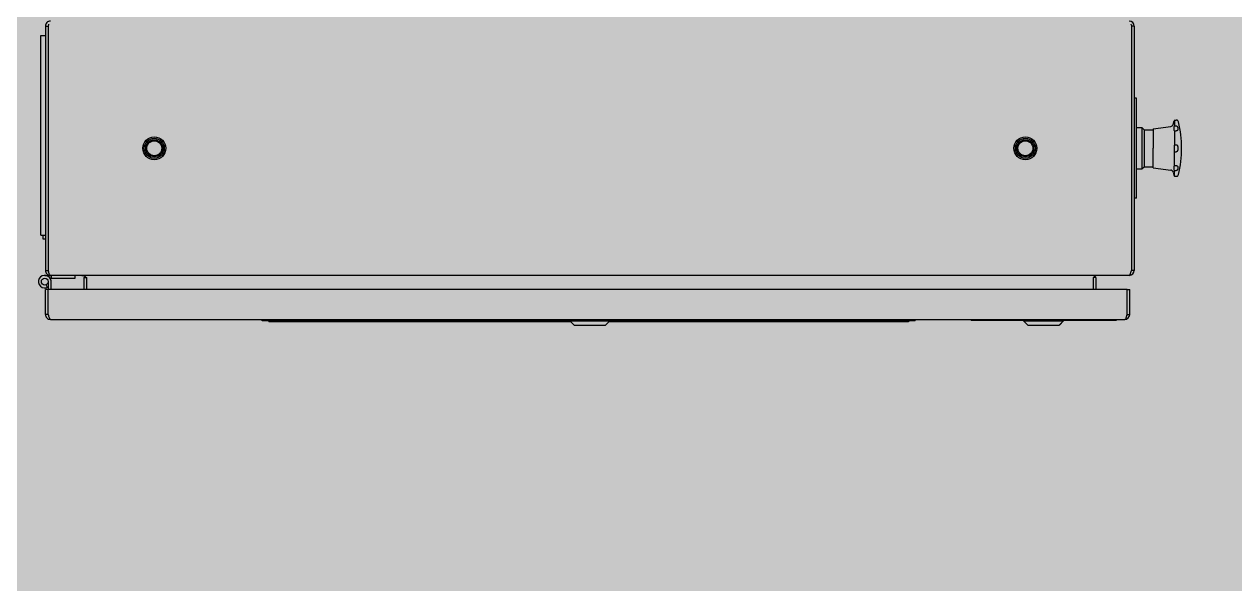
# Model space of a CAD drawing. Extents: x -18489 to 195597, y -1599 to 112111.
# Drawn here: x -14737.9 to -14653.3, y 2321.7 to 2360.8 of the extents above; entities that cross this region are included whole.
import ezdxf

# ---------------------------------------------------------------- set-up
doc = ezdxf.new("R2010")
doc.units = 0
doc.header["$LTSCALE"] = 100
for name, color, linetype in [('188K-SM-03-F10-MECH-EQ-Y2257103$0$0 Xref', 8, 'Continuous'), ('188K-SM-03-F10-MECH-EQ-Y2257103$0$M-EQU-FOUNDATION', 8, 'Continuous'), ('188K-SM-03-F10-MECH-EQ-Y2257103$0$Micron CUP L10 HVAC EQU$0$M-MECH-EQU', 136, 'Continuous'), ('188K-SM-03-F10-MECH-EQ-Y2257103$0$Micron CUP L10 HVAC EQU$0$M-PHASE1 AREA', 252, 'Continuous')]:
    doc.layers.add(name, color=color, linetype=linetype)

# ---------------------------------------------------------------- blocks, each defined once
blk = doc.blocks.new('188K-SM-03-F10-MECH-EQ-Y2257103$0$Micron CUP L10 HVAC EQU$0$A$C0c53ceb0')
at = {"layer": '188K-SM-03-F10-MECH-EQ-Y2257103$0$Micron CUP L10 HVAC EQU$0$M-PHASE1 AREA'}
for p, q in [((14067.29046, 14432.69963), (14067.29046, 14262.01364)), ((14067.29046, 14432.69963), (14069.16808, 14432.69963)), ((14069.41623, 14433.54269), (14069.16799, 14432.69963)), ((14069.16799, 14432.69963), (14069.16799, 14262.01364)), ((14826.36253, 14433.54302), (14826.61086, 14432.69963)), ((14826.61086, 14432.69963), (14826.61086, 14262.01364)), ((14828.48858, 14432.69963), (14826.61096, 14432.69963)), ((14828.48858, 14432.69963), (14828.48858, 14262.01364)), ((14064.12629, 14286.62062), (14064.12629, 14426.17361)), ((14064.12629, 14426.17361), (14067.29795, 14426.17361)), ((14830.11462, 14382.3198), (14828.5161, 14382.3198)), ((14830.11293, 14357.94548), (14830.11462, 14382.3198)), ((14830.11462, 14361.84138), (14833.81073, 14361.84138)), ((14833.81073, 14361.84138), (14835.40904, 14360.24306)), ((14833.81073, 14361.84138), (14833.81073, 14332.87189)), ((14841.60252, 14360.94232), (14853.98359, 14362.56903)), ((14855.64592, 14364.00656), (14856.37481, 14366.58571)), ((14856.52874, 14366.9727), (14856.37481, 14366.58571)), ((14856.52874, 14366.9727), (14856.52825, 14362.99213)), ((14856.52825, 14362.99213), (14857.78805, 14362.99213)), ((14856.52874, 14366.9727), (14857.78853, 14366.9727)), ((14859.03582, 14366.58961), (14859.04107, 14366.58571)), ((14830.11285, 14347.35664), (14830.11293, 14357.94548)), ((14835.40904, 14360.24306), (14841.60252, 14360.24306)), ((14835.40904, 14360.24306), (14835.40904, 14334.47021)), ((14841.60252, 14360.94232), (14841.60183, 14347.35664)), ((14856.52808, 14359.46244), (14856.52787, 14349.85251)), ((14856.52808, 14359.46244), (14857.78787, 14359.46244)), ((14830.11293, 14336.76779), (14830.11285, 14347.35664)), ((14841.60252, 14333.77095), (14841.60183, 14347.35664)), ((14856.52787, 14349.85251), (14857.78767, 14349.85251)), ((14856.52787, 14344.86076), (14857.78767, 14344.86076)), ((14856.52808, 14335.25083), (14856.52787, 14344.86076)), ((14830.11301, 14332.83241), (14830.11293, 14336.76779)), ((14830.11462, 14312.39347), (14830.11301, 14332.83241)), ((14830.11462, 14332.87189), (14833.81073, 14332.87189)), ((14833.81073, 14332.87189), (14835.40904, 14334.47021)), ((14835.40904, 14334.47021), (14841.60252, 14334.47021)), ((14841.60252, 14333.77095), (14853.98359, 14332.14424)), ((14855.64592, 14330.70671), (14856.37481, 14328.12756)), ((14856.37481, 14328.12756), (14856.52874, 14327.74057)), ((14856.52808, 14335.25083), (14857.78787, 14335.25083)), ((14856.52825, 14331.72114), (14857.78805, 14331.72114)), ((14856.52874, 14327.74057), (14856.52825, 14331.72114)), ((14859.04105, 14328.12756), (14859.03661, 14328.12425)), ((14856.52874, 14327.74057), (14857.78853, 14327.74057)), ((14830.11462, 14312.39347), (14828.5161, 14312.39347)), ((14064.12629, 14286.62062), (14067.29795, 14286.62062)), ((14065.75849, 14283.92346), (14065.75849, 14286.62062)), ((14067.29046, 14283.92346), (14065.75849, 14283.92346)), ((14067.29046, 14262.01364), (14069.16808, 14262.01364)), ((14069.41623, 14261.17058), (14069.16799, 14262.01364)), ((14826.36253, 14261.17025), (14826.61086, 14262.01364)), ((14828.48858, 14262.01364), (14826.61096, 14262.01364)), ((14066.8261, 14258.55019), (14070.75399, 14258.55019)), ((14068.68797, 14250.14603), (14067.83011, 14251.98571)), ((14069.20356, 14254.14158), (14069.20356, 14248.61021)), ((14070.53554, 14256.52033), (14088.16919, 14256.52033)), ((14825.02521, 14258.55019), (14070.75399, 14258.55019)), ((14071.23342, 14248.61021), (14071.23342, 14254.14158)), ((14071.24883, 14248.61021), (14071.24883, 14254.14158)), ((14071.26425, 14248.61021), (14071.26425, 14254.14158)), ((14071.5823, 14256.52033), (14071.5823, 14258.55019)), ((14088.13836, 14256.52033), (14088.13836, 14258.55019)), ((14088.15377, 14256.52033), (14088.15377, 14258.55019)), ((14088.16919, 14256.52033), (14088.16919, 14258.55019)), ((14094.25092, 14256.96436), (14094.25092, 14248.61021)), ((14094.25092, 14256.96436), (14096.12855, 14256.96436)), ((14096.12845, 14256.96436), (14096.12845, 14248.61021)), ((14799.65313, 14256.96436), (14799.65313, 14248.61021)), ((14801.53084, 14256.96436), (14799.65322, 14256.96436)), ((14801.53084, 14256.96436), (14801.53084, 14248.61021)), ((14067.29696, 14231.25489), (14067.29696, 14248.61021)), ((14069.19996, 14248.61021), (14067.29696, 14248.61021)), ((14069.19986, 14231.25489), (14069.19986, 14248.61021)), ((14823.42033, 14248.61021), (14069.19986, 14248.61021)), ((14823.42033, 14231.25489), (14823.42033, 14248.61021)), ((14823.42043, 14248.61021), (14825.32343, 14248.61021)), ((14825.32343, 14231.25489), (14825.32343, 14248.61021)), ((14069.19996, 14231.25489), (14067.29696, 14231.25489)), ((14069.19986, 14231.25489), (14069.45555, 14230.38445)), ((14070.79856, 14227.75338), (14821.822, 14227.75338)), ((14070.82979, 14227.75338), (14070.82979, 14227.37278)), ((14218.75095, 14227.37278), (14070.82979, 14227.37278)), ((14218.71868, 14226.73845), (14218.71868, 14227.75338)), ((14433.86806, 14226.73845), (14218.71868, 14226.73845)), ((14223.43302, 14226.73845), (14223.43302, 14225.94553)), ((14232.10124, 14226.73845), (14232.10124, 14225.94553)), ((14433.86806, 14226.75443), (14433.86806, 14227.75338)), ((14433.86806, 14226.75443), (14436.8649, 14223.75759)), ((14433.86806, 14226.75443), (14461.83859, 14226.75443)), ((14461.83859, 14226.75443), (14458.84175, 14223.75759)), ((14461.83859, 14226.75443), (14461.83859, 14227.75338)), ((14675.43756, 14226.73845), (14461.83859, 14226.73845)), ((14663.44684, 14226.73845), (14663.44684, 14225.94553)), ((14670.72322, 14226.73845), (14670.72322, 14225.94553)), ((14675.43756, 14226.73845), (14675.43756, 14227.75338)), ((14714.46012, 14227.37278), (14675.43756, 14227.37278)), ((14712.89179, 14227.75338), (14712.89179, 14227.49965)), ((14714.46012, 14227.49965), (14712.89179, 14227.49965)), ((14714.46012, 14227.75338), (14714.46012, 14226.96047)), ((14751.12525, 14226.96047), (14714.46012, 14226.96047)), ((14751.12525, 14226.75443), (14751.12525, 14227.75338)), ((14754.12209, 14223.75759), (14751.12525, 14226.75443)), ((14751.12525, 14226.75443), (14779.13046, 14226.75443)), ((14776.09894, 14223.75759), (14779.09578, 14226.75443)), ((14776.11756, 14223.75759), (14779.11441, 14226.75443)), ((14776.13362, 14223.75759), (14779.13046, 14226.75443)), ((14779.09578, 14226.75443), (14779.09578, 14227.75338)), ((14815.9532, 14226.96047), (14779.09578, 14226.96047)), ((14779.11441, 14226.75443), (14779.11441, 14226.96047)), ((14779.13046, 14226.75443), (14779.13046, 14226.96047)), ((14815.9532, 14227.75338), (14815.9532, 14226.96047)), ((14817.55654, 14227.49965), (14815.9532, 14227.49965)), ((14821.80248, 14227.37278), (14815.9532, 14227.37278)), ((14817.55654, 14227.75338), (14817.55654, 14227.49965)), ((14821.80248, 14227.75338), (14821.80248, 14227.37278)), ((14823.42033, 14231.25489), (14823.16456, 14230.38411)), ((14823.42043, 14231.25489), (14825.32343, 14231.25489)), ((14434.67696, 14225.94553), (14223.43657, 14225.94553)), ((14436.8649, 14223.75759), (14458.84175, 14223.75759)), ((14460.96171, 14225.84286), (14458.87644, 14223.75759)), ((14670.71776, 14225.94553), (14461.02969, 14225.94553)), ((14754.12223, 14223.75759), (14776.0988, 14223.75759))]:
    blk.add_line(p, q, dxfattribs=at)
for centre, radius in [((14143.41018, 14347.35664), 7.99258), ((14143.41027, 14347.35664), 6.99263), ((14143.41047, 14347.35664), 5.99369), ((14752.36867, 14347.35664), 7.99258), ((14752.36877, 14347.35664), 6.99263), ((14752.36897, 14347.35664), 5.99369), ((14143.41051, 14347.35664), 5.24448), ((14752.36901, 14347.35664), 5.24448), ((14066.82481, 14254.14158), 2.37874)]:
    blk.add_circle(centre, radius, dxfattribs=at)
for centre, radius, start, end in [((14070.75395, 14432.69963), 3.46345, 89.99933593, 180), ((14104.52088, 14423.01896), 36.64813, 162.52058295, 163.31222709), ((14825.02517, 14432.69963), 3.46345, 0, 89.99933593), ((14791.22676, 14423.01055), 36.68045, 16.68688535, 17.47728614), ((14853.72333, 14364.5499), 1.99789, 277.48505089, 344.21924727), ((14857.78866, 14365.41972), 1.71113, 13.14797739, 42.9544958), ((14780.46207, 14347.35698), 81.11933, 346.85202261, 13.14797739), ((14876.63508, 14347.35884), 20.26124, 172.93035314, 180.00623498), ((14876.50553, 14347.34643), 20.1317, 179.97096936, 187.09244252), ((14853.72333, 14330.16337), 1.99789, 15.78075273, 82.51494911), ((14857.78866, 14329.29356), 1.71113, 317.0455042, 346.85202261), ((14070.75395, 14262.01364), 3.46345, 180, 270.00066406), ((14104.52088, 14271.69431), 36.64813, 196.68777291, 197.47941705), ((14825.02517, 14262.01364), 3.46345, 270.00066406, 0), ((14791.22676, 14271.70272), 36.68045, 342.52271386, 343.31311465), ((14066.82481, 14254.14158), 4.40861, 0, 302.80159068), ((14066.84023, 14254.14158), 4.40861, 0, 32.66172171), ((14066.85564, 14254.14158), 4.40861, 0, 32.66172171), ((14066.84023, 14254.14158), 4.40861, 294.82476819, 302.56145214), ((14066.85564, 14254.14158), 4.40861, 294.63371169, 302.32133148), ((14070.79852, 14231.25489), 3.50151, 180, 270.0006621), ((14821.82196, 14231.25489), 3.50151, 270.0006621, 0)]:
    blk.add_arc(centre, radius, start, end, dxfattribs=at)
for points, knots in [([(14856.52808, 14359.46244), (14856.47172, 14359.68044), (14856.39372, 14360.17723), (14856.36147, 14360.99973), (14856.40559, 14361.95694), (14856.48043, 14362.635), (14856.52825, 14362.99213)], [0, 0, 0, 0, 0.190428089, 0.423400138, 0.695273945, 1, 1, 1, 1]), ([(14857.78805, 14362.99213), (14857.91489, 14362.99213), (14858.16645, 14362.92999), (14858.46263, 14362.70616), (14858.67636, 14362.42669), (14858.87125, 14362.03644), (14859.00518, 14361.5414), (14859.05547, 14360.97066), (14859.01418, 14360.44566), (14858.87731, 14360.04317), (14858.67228, 14359.77648), (14858.44728, 14359.60636), (14858.1444, 14359.48937), (14857.91231, 14359.46244), (14857.78787, 14359.46244)], [0, 0, 0, 0, 0.078768403, 0.154480925, 0.226594693, 0.295458419, 0.424295666, 0.542277665, 0.649829469, 0.749794875, 0.800690904, 0.856643232, 0.922719532, 1, 1, 1, 1]), ([(14859.04105, 14366.58571), (14859.03979, 14366.58571), (14859.03636, 14366.59052), (14859.02666, 14366.59556), (14859.01152, 14366.60783), (14858.98913, 14366.62303), (14858.95966, 14366.64326), (14858.90373, 14366.67908), (14858.80809, 14366.73446), (14858.65288, 14366.80863), (14858.43291, 14366.88807), (14858.13812, 14366.95514), (14857.91242, 14366.9727), (14857.78853, 14366.9727)], [0, 0, 0, 0, 0.002830403, 0.011318945, 0.025602484, 0.045920784, 0.072551567, 0.105963532, 0.195510667, 0.321186793, 0.492815138, 0.721045532, 1, 1, 1, 1]), ([(14857.78767, 14349.85251), (14857.91501, 14349.85251), (14858.17151, 14349.78364), (14858.46797, 14349.53549), (14858.68028, 14349.21899), (14858.82853, 14348.86897), (14858.92986, 14348.50139), (14859.01723, 14347.99769), (14859.04005, 14347.61296), (14859.04005, 14347.35664)], [0, 0, 0, 0, 0.125339736, 0.249483224, 0.373179069, 0.497294491, 0.622145606, 0.747705797, 1, 1, 1, 1]), ([(14859.04005, 14347.35664), (14859.04005, 14347.10031), (14859.01723, 14346.71558), (14858.92986, 14346.21187), (14858.82852, 14345.84428), (14858.68028, 14345.49426), (14858.46795, 14345.17777), (14858.17149, 14344.92963), (14857.915, 14344.86076), (14857.78767, 14344.86076)], [0, 0, 0, 0, 0.252297025, 0.377858627, 0.502711048, 0.626827327, 0.750523413, 0.874665423, 1, 1, 1, 1]), ([(14856.52825, 14331.72114), (14856.48043, 14332.07827), (14856.40559, 14332.75633), (14856.36147, 14333.71354), (14856.39372, 14334.53604), (14856.47172, 14335.03283), (14856.52808, 14335.25083)], [0, 0, 0, 0, 0.304726973, 0.576601375, 0.809572606, 1, 1, 1, 1]), ([(14857.78787, 14335.25083), (14857.9123, 14335.25083), (14858.14436, 14335.22391), (14858.44721, 14335.10694), (14858.67221, 14334.93685), (14858.87727, 14334.67019), (14859.01417, 14334.26771), (14859.05548, 14333.7427), (14859.00519, 14333.17194), (14858.87127, 14332.67689), (14858.6764, 14332.28664), (14858.46268, 14332.00713), (14858.16647, 14331.78329), (14857.91489, 14331.72114), (14857.78805, 14331.72114)], [0, 0, 0, 0, 0.0772705, 0.14333834, 0.199290102, 0.250185727, 0.350150172, 0.457703726, 0.575692119, 0.704527815, 0.773389693, 0.84550604, 0.921229268, 1, 1, 1, 1]), ([(14857.78853, 14327.74057), (14857.91242, 14327.74057), (14858.13811, 14327.75813), (14858.43291, 14327.8252), (14858.65288, 14327.90464), (14858.80809, 14327.97881), (14858.90373, 14328.03419), (14858.95966, 14328.07001), (14858.98913, 14328.09024), (14859.01152, 14328.10543), (14859.02666, 14328.11772), (14859.03636, 14328.12274), (14859.03979, 14328.12756), (14859.04105, 14328.12756)], [0, 0, 0, 0, 0.278954266, 0.50718202, 0.678810919, 0.804488191, 0.894036059, 0.927448368, 0.954079027, 0.974397455, 0.988681235, 0.997169435, 1, 1, 1, 1]), ([(14070.75399, 14258.55019), (14070.64313, 14258.55019), (14070.37829, 14258.72938), (14069.96709, 14259.45821), (14069.73183, 14260.15798), (14069.56498, 14260.68657)], [0, 0, 0, 0, 0.131884012, 0.34056894, 1, 1, 1, 1]), ([(14825.02521, 14258.55019), (14825.13604, 14258.55019), (14825.40081, 14258.72941), (14825.81185, 14259.45824), (14826.04707, 14260.15798), (14826.21389, 14260.68657)], [0, 0, 0, 0, 0.131857863, 0.340537658, 1, 1, 1, 1]), ([(14092.66492, 14258.55019), (14092.8582, 14258.55019), (14093.68102, 14258.47024), (14094.44126, 14258.08889), (14094.97405, 14257.75721)], [0, 0, 0, 0, 0.235456968, 1, 1, 1, 1]), ([(14803.1165, 14258.55019), (14802.92323, 14258.55019), (14802.10046, 14258.47024), (14801.34026, 14258.08888), (14800.8075, 14257.75721)], [0, 0, 0, 0, 0.235452698, 1, 1, 1, 1]), ([(14069.45555, 14230.38445), (14069.48716, 14230.27908), (14069.60817, 14229.88071), (14069.73598, 14229.48422), (14069.8397, 14229.19596)], [0, 0, 0, 0, 0.264213318, 1, 1, 1, 1]), ([(14069.8397, 14229.19596), (14069.97109, 14228.83074), (14070.14915, 14228.31422), (14070.59433, 14227.75338), (14070.79856, 14227.75338)], [0, 0, 0, 0, 0.655237055, 1, 1, 1, 1]), ([(14822.78659, 14229.21273), (14822.65434, 14228.8435), (14822.47551, 14228.3224), (14822.02794, 14227.75338), (14821.822, 14227.75338)], [0, 0, 0, 0, 0.655693982, 1, 1, 1, 1]), ([(14823.16456, 14230.38411), (14823.13345, 14230.2804), (14823.01423, 14229.88782), (14822.88843, 14229.49707), (14822.78659, 14229.21273)], [0, 0, 0, 0, 0.26389204, 1, 1, 1, 1])]:
    blk.add_open_spline(points, degree=3, knots=knots, dxfattribs=at)
for points in [[(14094.97405, 14257.75721), (14095.37035, 14257.51051), (14095.74948, 14257.23693), (14096.12845, 14256.96436)], [(14800.8075, 14257.75721), (14800.41121, 14257.5105), (14800.0321, 14257.23692), (14799.65313, 14256.96436)]]:
    blk.add_open_spline(points, degree=3, dxfattribs=at)
blk = doc.blocks.new('188K-SM-03-F10-MECH-EQ-Y2257103$0$Micron CUP L10 HVAC EQU')
at = {"layer": '188K-SM-03-F10-MECH-EQ-Y2257103$0$Micron CUP L10 HVAC EQU$0$M-MECH-EQU'}
blk.add_blockref('188K-SM-03-F10-MECH-EQ-Y2257103$0$Micron CUP L10 HVAC EQU$0$A$C0c53ceb0', (-206166.7, 2082.18), dxfattribs=at)
blk = doc.blocks.new('188K-SM-03-F10-MECH-EQ-Y2257103')
at = {"layer": '188K-SM-03-F10-MECH-EQ-Y2257103$0$M-EQU-FOUNDATION'}
h = blk.add_hatch(dxfattribs=at)
h.set_pattern_fill('AR-CONC', color=256, scale=0.1)
h.set_pattern_definition([(50, (4473.521, 709.199), (18.218467, -1.593909), [1.905, -20.955]), (355, (4473.521, 709.2), (-3.524342, 19.105685), [1.524, -16.764058]), (100.45144, (4475.04, 709.066), (14.694125, 17.511775), [1.619001, -17.809024]), (46.1842, (4473.521, 714.28), (27.107904, -4.204233), [2.8575, -31.4325]), (96.63556, (4475.78, 713.93), (23.740413, 24.742612), [2.428502, -26.71356]), (351.18415, (4473.52, 714.28), (23.740413, 24.742612), [2.285997, -25.145973]), (21, (4476.061, 713.009), (15.161439, -10.22652), [1.905, -20.955]), (326, (4476.061, 713.01), (6.180203, 18.418797), [1.524, -16.764]), (71.45144, (4477.325, 712.157), (21.341642, 8.192277), [1.619001, -17.808994]), (37.5, (4473.5214, 709.199), (0.3088603, 8.4555039), [0, -16.5608, 0, -17.018, 0, -16.8275]), (7.5, (4473.521, 709.199), (6.6819663, 10.0180575), [0, -9.7028, 0, -16.1798, 0, -6.4135]), (327.5, (4467.857, 709.199), (13.5590595, -0.5728744), [0, -6.35, 0, -19.812, 0, -26.289]), (317.5, (4465.317, 709.199), (14.812918, 2.542649), [0, -8.255, 0, -13.1572, 0, -18.669])])
h.paths.add_polyline_path([(-14928.149, 5602.459), (-14278.149, 5602.459), (-14278.149, 1902.459), (-14928.149, 1902.459)], flags=16)
h.paths.add_polyline_path([(-14933.149, 5607.459), (-14273.149, 5607.459), (-14273.149, 1897.459), (-14933.149, 1897.459)])
h = blk.add_hatch(dxfattribs=at)
h.set_pattern_fill('AR-CONC', color=256, scale=0.3)
h.set_pattern_definition([(50, (4473.52, 709.2), (54.6554, -4.78173), [5.715, -62.865]), (355, (4473.52, 709.2), (-10.57303, 57.31705), [4.572, -50.29218]), (100.45144, (4478.076, 708.8), (44.08237, 52.53533), [4.857, -53.42707]), (46.1842, (4473.52, 724.44), (81.32371, -12.6127), [8.5725, -94.2975]), (96.63556, (4480.3, 723.39), (71.22124, 74.22784), [7.2855, -80.14068]), (351.18415, (4473.52, 724.44), (71.22124, 74.22784), [6.858, -75.43792]), (21, (4481.14, 720.63), (45.48432, -30.67956), [5.715, -62.865]), (326, (4481.14, 720.63), (18.54061, 55.25639), [4.572, -50.292]), (71.45144, (4484.93, 718.07), (64.02493, 24.57683), [4.857, -53.42698]), (37.5, (4473.521, 709.2), (0.926581, 25.366512), [0, -49.6824, 0, -51.054, 0, -50.4825]), (7.5, (4473.52, 709.2), (20.0459, 30.054172), [0, -29.1084, 0, -48.5394, 0, -19.2405]), (327.5, (4456.529, 709.2), (40.677179, -1.718623), [0, -19.05, 0, -59.436, 0, -78.867]), (317.5, (4448.91, 709.2), (44.438754, 7.62795), [0, -24.765, 0, -39.4716, 0, -56.007])])
h.paths.add_polyline_path([(-14918.149, 5592.459), (-14288.149, 5592.459), (-14288.149, 1912.459), (-14918.149, 1912.459)])
at = {"layer": '188K-SM-03-F10-MECH-EQ-Y2257103$0$0 Xref', "xscale": 0.1, "yscale": 0.1, "zscale": 0.1}
blk.add_blockref('188K-SM-03-F10-MECH-EQ-Y2257103$0$Micron CUP L10 HVAC EQU', (4473.521, 709.199), dxfattribs=at)

msp = doc.modelspace()

# ---------------------------------------------------------------- block references
msp.add_blockref('188K-SM-03-F10-MECH-EQ-Y2257103', (0, 0))

doc.saveas('drawing.dxf')
